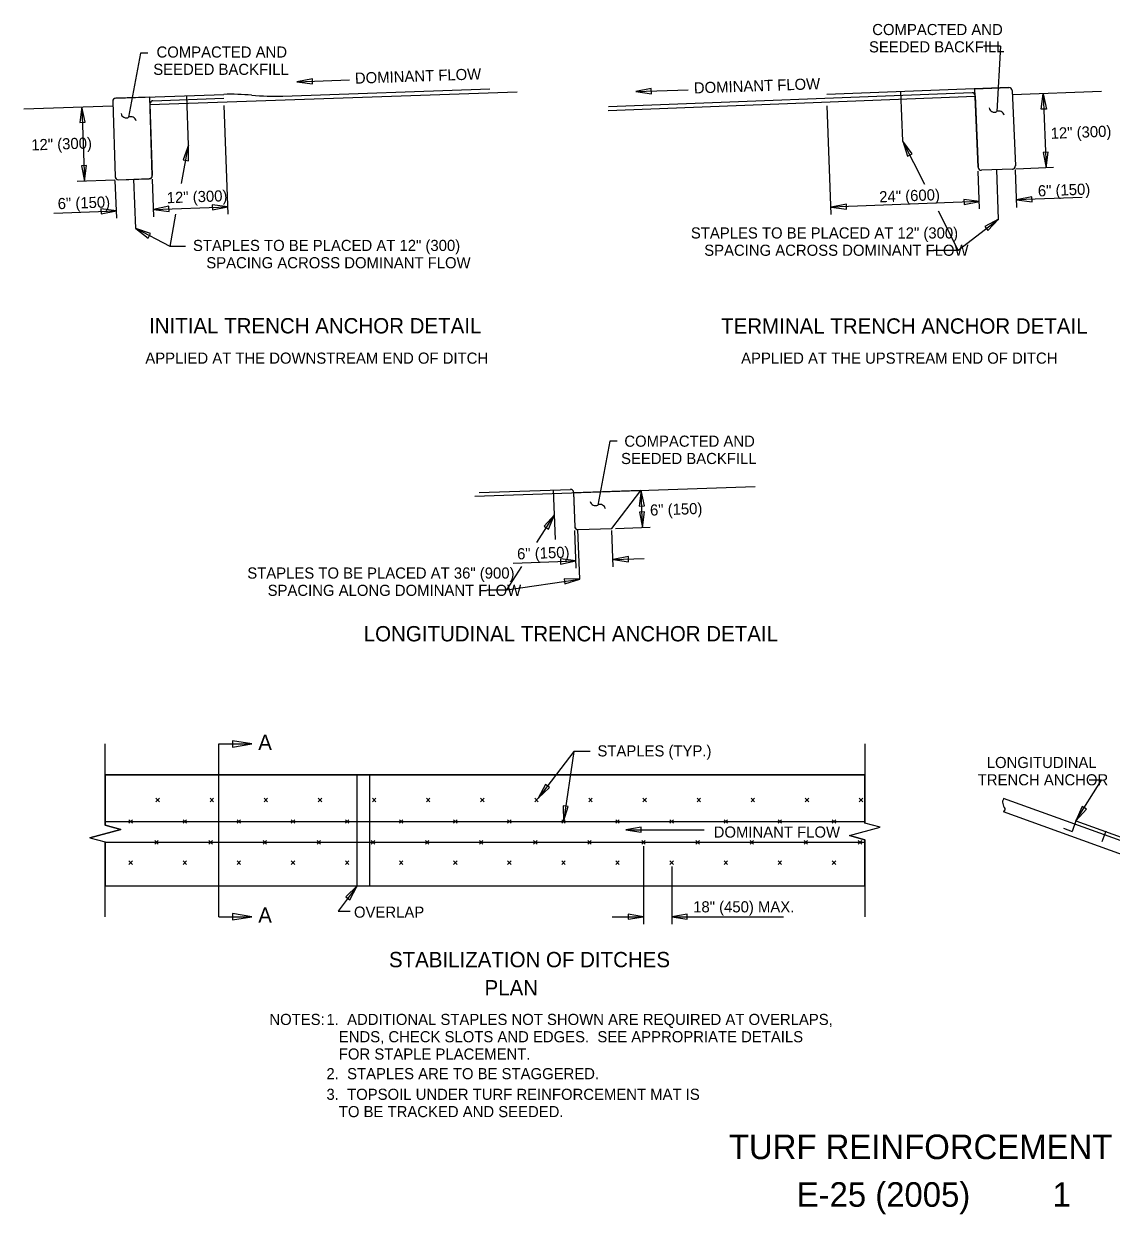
# Model space of a CAD drawing. Extents: x 1.4 to 16.3, y 0.2 to 10.2.
# Drawn here: x 1.45 to 10.25, y 0.55 to 10.19 of the extents above; entities that cross this region are included whole.
import ezdxf

# ---------------------------------------------------------------- set-up
doc = ezdxf.new("R2010")
doc.units = 0
for name, color, linetype in [('SD_P_Dimension Lines', 7, 'Continuous'), ('SD_P_Dimension Text', 7, 'Continuous'), ('SD_P_Frame', 7, 'Continuous'), ('SD_P_Prop Hidden Lines', 7, 'Continuous'), ('SD_P_Prop Object Lines', 7, 'Continuous'), ('SD_P_Shading', 7, 'Continuous'), ('SD_P_Subtitles', 7, 'Continuous'), ('SD_X_Exist Object Lines', 7, 'Continuous')]:
    doc.layers.add(name, color=color, linetype=linetype)

msp = doc.modelspace()

# ---------------------------------------------------------------- linework, layer by layer
at = {"layer": 'SD_P_Dimension Lines'}
for p, q in [((2.395, 9.947), (2.297, 9.429)), ((2.453, 9.947), (2.395, 9.947)), ((9.357, 10.004), (9.217, 10.004)), ((9.357, 10.004), (9.325, 9.475)), ((3.785, 9.741), (3.66, 9.716)), ((3.66, 9.716), (4.085, 9.732)), ((3.787, 9.699), (3.785, 9.741)), ((3.66, 9.716), (3.787, 9.699)), ((6.529, 9.662), (6.403, 9.637)), ((6.403, 9.637), (6.828, 9.652)), ((6.403, 9.637), (6.531, 9.619)), ((6.531, 9.619), (6.529, 9.662)), ((9.686, 9.494), (9.702, 9.619)), ((9.702, 9.619), (9.726, 9.02)), ((9.702, 9.619), (9.728, 9.495)), ((1.92, 9.513), (1.903, 9.387)), ((1.92, 9.513), (1.94, 8.913)), ((1.945, 9.389), (1.92, 9.513)), ((3.103, 8.645), (3.071, 9.523)), ((7.986, 8.641), (7.953, 9.522)), ((9.728, 9.495), (9.686, 9.494)), ((1.903, 9.387), (1.945, 9.389)), ((2.727, 8.893), (2.783, 9.203)), ((2.783, 9.203), (2.74, 9.084)), ((2.781, 9.076), (2.783, 9.203)), ((8.641, 9.133), (8.565, 9.235)), ((8.565, 9.235), (8.603, 9.114)), ((8.744, 8.884), (8.565, 9.235)), ((2.74, 9.084), (2.781, 9.076)), ((8.603, 9.114), (8.641, 9.133)), ((9.742, 9.146), (9.7, 9.144)), ((9.7, 9.144), (9.726, 9.02)), ((9.726, 9.02), (9.742, 9.146)), ((1.957, 9.039), (1.915, 9.037)), ((1.915, 9.037), (1.94, 8.913)), ((1.94, 8.913), (1.957, 9.039)), ((9.187, 8.688), (9.175, 8.994)), ((9.488, 8.7), (9.476, 9.005)), ((9.786, 9.022), (9.481, 9.01)), ((1.881, 8.911), (2.186, 8.922)), ((2.201, 8.612), (2.19, 8.917)), ((2.501, 8.623), (2.49, 8.928)), ((9.61, 8.786), (9.486, 8.76)), ((10.018, 8.781), (9.486, 8.76)), ((9.612, 8.744), (9.61, 8.786)), ((1.693, 8.654), (2.199, 8.672)), ((2.199, 8.672), (2.073, 8.689)), ((2.073, 8.689), (2.075, 8.647)), ((2.075, 8.647), (2.199, 8.672)), ((2.623, 8.709), (2.499, 8.683)), ((2.499, 8.683), (3.101, 8.705)), ((2.499, 8.683), (2.625, 8.667)), ((2.625, 8.667), (2.623, 8.709)), ((3.101, 8.705), (2.975, 8.721)), ((2.975, 8.721), (2.977, 8.679)), ((2.977, 8.679), (3.101, 8.705)), ((9.185, 8.748), (7.984, 8.701)), ((8.108, 8.727), (7.984, 8.701)), ((7.984, 8.701), (8.11, 8.685)), ((8.11, 8.685), (8.108, 8.727)), ((9.014, 8.355), (8.853, 8.67)), ((9.185, 8.748), (9.059, 8.764)), ((9.059, 8.764), (9.061, 8.722)), ((9.061, 8.722), (9.185, 8.748)), ((9.486, 8.76), (9.612, 8.744)), ((2.634, 8.384), (2.681, 8.645)), ((9.014, 8.355), (9.341, 8.604)), ((9.341, 8.604), (9.229, 8.545)), ((9.254, 8.512), (9.341, 8.604)), ((2.634, 8.384), (2.355, 8.528)), ((2.476, 8.489), (2.355, 8.528)), ((2.355, 8.528), (2.456, 8.452)), ((2.456, 8.452), (2.476, 8.489)), ((9.229, 8.545), (9.254, 8.512)), ((2.757, 8.384), (2.634, 8.384)), ((8.812, 8.355), (9.014, 8.355)), ((6.194, 6.809), (6.096, 6.291)), ((6.252, 6.809), (6.194, 6.809)), ((6.448, 6.409), (6.432, 6.283)), ((6.459, 6.11), (6.448, 6.409)), ((6.474, 6.285), (6.448, 6.409)), ((6.432, 6.283), (6.474, 6.285)), ((5.603, 5.988), (5.746, 6.213)), ((5.746, 6.213), (5.661, 6.119)), ((5.697, 6.096), (5.746, 6.213)), ((6.475, 6.236), (6.433, 6.234)), ((6.433, 6.234), (6.459, 6.11)), ((6.459, 6.11), (6.475, 6.236)), ((5.661, 6.119), (5.697, 6.096)), ((5.921, 5.78), (5.909, 6.086)), ((6.221, 5.79), (6.21, 6.086)), ((6.239, 6.102), (6.519, 6.112)), ((5.359, 5.604), (5.48, 5.795)), ((5.41, 5.821), (5.919, 5.84)), ((5.919, 5.84), (5.793, 5.856)), ((5.793, 5.856), (5.795, 5.814)), ((5.795, 5.814), (5.919, 5.84)), ((6.343, 5.875), (6.219, 5.85)), ((6.219, 5.85), (6.471, 5.859)), ((6.219, 5.85), (6.345, 5.833)), ((6.345, 5.833), (6.343, 5.875)), ((5.359, 5.604), (5.95, 5.692)), ((5.95, 5.692), (5.823, 5.694)), ((5.823, 5.694), (5.829, 5.653)), ((5.829, 5.653), (5.95, 5.692)), ((5.197, 5.604), (5.359, 5.604)), ((3.027, 2.96), (3.027, 4.358)), ((3.027, 4.358), (3.295, 4.358)), ((3.295, 4.358), (3.139, 4.384)), ((3.139, 4.384), (3.139, 4.332)), ((3.139, 4.332), (3.295, 4.358)), ((5.902, 4.297), (5.613, 3.918)), ((5.902, 4.297), (5.818, 3.73)), ((6.035, 4.297), (5.902, 4.297)), ((9.967, 3.736), (10.174, 4.066)), ((10.174, 4.066), (10.073, 4.066)), ((5.672, 4.03), (5.613, 3.918)), ((5.613, 3.918), (5.705, 4.005)), ((5.705, 4.005), (5.672, 4.03)), ((5.816, 3.857), (5.818, 3.73)), ((5.857, 3.851), (5.816, 3.857)), ((5.818, 3.73), (5.857, 3.851)), ((10.016, 3.853), (9.967, 3.736)), ((9.967, 3.736), (10.051, 3.831)), ((10.051, 3.831), (10.016, 3.853)), ((6.448, 3.685), (6.323, 3.664)), ((6.323, 3.664), (6.957, 3.664)), ((6.323, 3.664), (6.448, 3.643)), ((6.448, 3.643), (6.448, 3.685)), ((6.466, 3.532), (6.466, 2.9)), ((6.694, 3.367), (6.694, 2.9)), ((4.147, 3.21), (3.995, 3.005)), ((4.147, 3.21), (4.056, 3.122)), ((4.089, 3.097), (4.147, 3.21)), ((4.056, 3.122), (4.089, 3.097)), ((3.995, 3.005), (4.091, 3.005)), ((3.027, 2.96), (3.295, 2.96)), ((3.295, 2.96), (3.139, 2.986)), ((3.139, 2.986), (3.139, 2.934)), ((3.139, 2.934), (3.295, 2.96)), ((6.211, 2.96), (6.466, 2.96)), ((6.466, 2.96), (6.341, 2.981)), ((6.341, 2.981), (6.341, 2.939)), ((6.341, 2.939), (6.466, 2.96)), ((6.819, 2.981), (6.694, 2.96)), ((6.694, 2.96), (7.599, 2.96)), ((6.694, 2.96), (6.819, 2.939)), ((6.819, 2.939), (6.819, 2.981))]:
    msp.add_line(p, q, dxfattribs=at)
for centre, start, end in [((2.2779, 9.4673), 191.15371, 296.47007), ((9.3049, 9.5133), 191.15371, 296.47007), ((9.3431, 9.4367), 11.15371, 116.47007), ((2.3161, 9.3907), 11.15371, 116.47007), ((6.0769, 6.3293), 191.15371, 296.47007), ((6.1151, 6.2527), 11.15371, 116.47007)]:
    msp.add_arc(centre, 0.0428, start, end, dxfattribs=at)
at = {"layer": 'SD_P_Prop Hidden Lines'}
for p, q in [((6.209, 6.101), (6.443, 6.409)), ((4.247, 4.108), (4.247, 3.21))]:
    msp.add_line(p, q, dxfattribs=at)
at = {"layer": 'SD_P_Prop Object Lines'}
for p, q in [((2.47, 9.532), (5.442, 9.635)), ((3.546, 9.6), (5.221, 9.658)), ((9.424, 9.669), (7.949, 9.612)), ((8.565, 9.235), (8.55, 9.635)), ((9.45, 9.645), (9.476, 9.035)), ((10.173, 9.638), (9.452, 9.61)), ((2.169, 9.557), (2.189, 8.947)), ((2.193, 9.583), (3.068, 9.614)), ((2.47, 9.537), (2.489, 8.958)), ((2.494, 9.563), (3.069, 9.583)), ((2.783, 9.203), (2.768, 9.603)), ((9.152, 9.598), (6.18, 9.482)), ((9.126, 9.627), (6.183, 9.514)), ((9.151, 9.603), (9.176, 9.024)), ((1.449, 9.497), (2.17, 9.522)), ((9.452, 9.009), (9.202, 9)), ((9.341, 8.604), (9.327, 9.004)), ((2.215, 8.923), (2.465, 8.932)), ((2.355, 8.528), (2.34, 8.928)), ((5.101, 6.362), (7.369, 6.441)), ((5.136, 6.393), (5.874, 6.418)), ((5.753, 6.013), (5.738, 6.413)), ((5.9, 6.394), (5.909, 6.116)), ((5.935, 6.092), (6.209, 6.101)), ((5.95, 5.692), (5.935, 6.092)), ((2.109, 4.108), (8.257, 4.108)), ((4.147, 3.21), (4.147, 4.108)), ((2.519, 3.918), (2.547, 3.89)), ((2.547, 3.918), (2.519, 3.89)), ((2.957, 3.918), (2.985, 3.89)), ((2.985, 3.918), (2.957, 3.89)), ((3.395, 3.918), (3.423, 3.89)), ((3.423, 3.918), (3.395, 3.89)), ((3.833, 3.918), (3.861, 3.89)), ((3.861, 3.918), (3.833, 3.89)), ((4.271, 3.918), (4.299, 3.89)), ((4.299, 3.918), (4.271, 3.89)), ((4.709, 3.918), (4.737, 3.89)), ((4.737, 3.918), (4.709, 3.89)), ((5.147, 3.918), (5.175, 3.89)), ((5.175, 3.918), (5.147, 3.89)), ((5.585, 3.918), (5.613, 3.89)), ((5.613, 3.918), (5.585, 3.89)), ((6.023, 3.918), (6.051, 3.89)), ((6.051, 3.918), (6.023, 3.89)), ((6.461, 3.918), (6.489, 3.89)), ((6.489, 3.918), (6.461, 3.89)), ((6.899, 3.918), (6.927, 3.89)), ((6.927, 3.918), (6.899, 3.89)), ((7.337, 3.918), (7.365, 3.89)), ((7.365, 3.918), (7.337, 3.89)), ((7.775, 3.918), (7.803, 3.89)), ((7.803, 3.918), (7.775, 3.89)), ((8.213, 3.918), (8.241, 3.89)), ((8.241, 3.918), (8.213, 3.89)), ((11.055, 3.314), (9.379, 3.917)), ((9.384, 3.815), (9.377, 3.811)), ((9.377, 3.811), (11.034, 3.214)), ((2.109, 3.73), (8.257, 3.73)), ((2.3, 3.744), (2.328, 3.716)), ((2.328, 3.744), (2.3, 3.716)), ((2.738, 3.744), (2.766, 3.716)), ((2.766, 3.744), (2.738, 3.716)), ((3.176, 3.744), (3.204, 3.716)), ((3.204, 3.744), (3.176, 3.716)), ((3.614, 3.744), (3.642, 3.716)), ((3.642, 3.744), (3.614, 3.716)), ((4.052, 3.744), (4.08, 3.716)), ((4.08, 3.744), (4.052, 3.716)), ((4.49, 3.744), (4.518, 3.716)), ((4.518, 3.744), (4.49, 3.716)), ((4.928, 3.744), (4.956, 3.716)), ((4.956, 3.744), (4.928, 3.716)), ((5.366, 3.744), (5.394, 3.716)), ((5.394, 3.744), (5.366, 3.716)), ((5.804, 3.744), (5.832, 3.716)), ((5.832, 3.744), (5.804, 3.716)), ((6.242, 3.744), (6.27, 3.716)), ((6.27, 3.744), (6.242, 3.716)), ((6.68, 3.744), (6.708, 3.716)), ((6.708, 3.744), (6.68, 3.716)), ((7.118, 3.744), (7.146, 3.716)), ((7.146, 3.744), (7.118, 3.716)), ((7.556, 3.744), (7.584, 3.716)), ((7.584, 3.744), (7.556, 3.716)), ((7.994, 3.744), (8.022, 3.716)), ((8.022, 3.744), (7.994, 3.716)), ((9.866, 3.676), (9.937, 3.65)), ((9.967, 3.736), (9.937, 3.65)), ((9.967, 3.736), (11.054, 3.344)), ((2.51, 3.576), (2.538, 3.548)), ((2.538, 3.576), (2.51, 3.548)), ((2.948, 3.576), (2.976, 3.548)), ((2.976, 3.576), (2.948, 3.548)), ((3.386, 3.576), (3.414, 3.548)), ((3.414, 3.576), (3.386, 3.548)), ((3.824, 3.576), (3.852, 3.548)), ((3.852, 3.576), (3.824, 3.548)), ((4.262, 3.576), (4.29, 3.548)), ((4.29, 3.576), (4.262, 3.548)), ((4.7, 3.576), (4.728, 3.548)), ((4.728, 3.576), (4.7, 3.548)), ((5.138, 3.576), (5.166, 3.548)), ((5.166, 3.576), (5.138, 3.548)), ((5.576, 3.576), (5.604, 3.548)), ((5.604, 3.576), (5.576, 3.548)), ((6.014, 3.576), (6.042, 3.548)), ((6.042, 3.576), (6.014, 3.548)), ((6.452, 3.576), (6.48, 3.548)), ((6.48, 3.576), (6.452, 3.548)), ((6.89, 3.576), (6.918, 3.548)), ((6.918, 3.576), (6.89, 3.548)), ((7.328, 3.576), (7.356, 3.548)), ((7.356, 3.576), (7.328, 3.548)), ((7.766, 3.576), (7.794, 3.548)), ((7.794, 3.576), (7.766, 3.548)), ((8.204, 3.576), (8.232, 3.548)), ((8.232, 3.576), (8.204, 3.548)), ((10.208, 3.652), (10.177, 3.567)), ((2.109, 3.562), (8.257, 3.562)), ((2.3, 3.411), (2.328, 3.383)), ((2.328, 3.411), (2.3, 3.383)), ((2.738, 3.411), (2.766, 3.383)), ((2.766, 3.411), (2.738, 3.383)), ((3.176, 3.411), (3.204, 3.383)), ((3.204, 3.411), (3.176, 3.383)), ((3.614, 3.411), (3.642, 3.383)), ((3.642, 3.411), (3.614, 3.383)), ((4.052, 3.411), (4.08, 3.383)), ((4.08, 3.411), (4.052, 3.383)), ((4.49, 3.411), (4.518, 3.383)), ((4.518, 3.411), (4.49, 3.383)), ((4.928, 3.411), (4.956, 3.383)), ((4.956, 3.411), (4.928, 3.383)), ((5.366, 3.411), (5.394, 3.383)), ((5.394, 3.411), (5.366, 3.383)), ((5.804, 3.411), (5.832, 3.383)), ((5.832, 3.411), (5.804, 3.383)), ((6.242, 3.411), (6.27, 3.383)), ((6.27, 3.411), (6.242, 3.383)), ((6.68, 3.411), (6.708, 3.383)), ((6.708, 3.411), (6.68, 3.383)), ((7.118, 3.411), (7.146, 3.383)), ((7.146, 3.411), (7.118, 3.383)), ((7.556, 3.411), (7.584, 3.383)), ((7.584, 3.411), (7.556, 3.383)), ((7.994, 3.411), (8.022, 3.383)), ((8.022, 3.411), (7.994, 3.383)), ((2.109, 3.21), (8.257, 3.21))]:
    msp.add_line(p, q, dxfattribs=at)
msp.add_lwpolyline([(9.379, 3.917), (9.378, 3.905), (9.372, 3.896), (9.371, 3.886), (9.375, 3.876), (9.378, 3.866), (9.379, 3.854), (9.385, 3.845), (9.391, 3.835), (9.391, 3.824), (9.384, 3.815)], dxfattribs=at)
for centre, radius, start, end in [((9.425, 9.6442), 0.025, 2.43792, 92.23575), ((2.1942, 9.5582), 0.025, 91.98414, 181.78196), ((2.4952, 9.5382), 0.025, 91.97852, 181.76239), ((3.1308, 7.8414), 1.7737, 84.73068, 92.02906), ((3.4774, 11.5992), 2, 264.73068, 271.97148), ((9.1263, 9.6021), 0.025, 2.45749, 92.24136), ((9.2008, 9.025), 0.025, 182.45403, 272.06176), ((9.4506, 9.034), 0.025, 272.07837, 2.40132), ((2.2137, 8.9479), 0.025, 181.84761, 272.07003), ((2.4636, 8.9569), 0.025, 272.06176, 1.84102), ((5.875, 6.3934), 0.025, 1.84761, 91.9721), ((5.9341, 6.1168), 0.025, 181.87174, 271.92196)]:
    msp.add_arc(centre, radius, start, end, dxfattribs=at)
at = {"layer": 'SD_P_Shading'}
for p, q in [((9.149, 9.659), (9.424, 9.669)), ((9.176, 9.024), (9.149, 9.659)), ((9.45, 9.645), (9.476, 9.035)), ((2.169, 9.557), (2.189, 8.947)), ((2.468, 9.593), (2.193, 9.583)), ((2.489, 8.958), (2.468, 9.593)), ((9.452, 9.009), (9.202, 9)), ((2.215, 8.924), (2.465, 8.933)), ((6.443, 6.409), (5.9, 6.39)), ((5.9, 6.39), (5.909, 6.116)), ((6.209, 6.101), (6.443, 6.409)), ((5.935, 6.092), (6.209, 6.101)), ((11.055, 3.314), (9.379, 3.917)), ((9.384, 3.815), (9.377, 3.811)), ((9.377, 3.811), (11.034, 3.214))]:
    msp.add_line(p, q, dxfattribs=at)
msp.add_lwpolyline([(2.109, 4.108), (2.109, 3.7), (2.234, 3.666), (1.984, 3.599), (2.109, 3.565), (2.109, 3.21), (8.257, 3.21), (8.257, 3.583), (8.134, 3.616), (8.382, 3.684), (8.257, 3.718), (8.257, 4.108)], close=True, dxfattribs=at)
msp.add_lwpolyline([(9.379, 3.917), (9.378, 3.905), (9.372, 3.896), (9.371, 3.886), (9.375, 3.876), (9.378, 3.866), (9.379, 3.854), (9.385, 3.845), (9.391, 3.835), (9.391, 3.824), (9.384, 3.815)], dxfattribs=at)
for centre, radius, start, end in [((9.4252, 9.6441), 0.025, 2.38705, 92.12304), ((2.194, 9.558), 0.025, 92.09685, 181.83284), ((9.2012, 9.025), 0.0252, 182.17234, 271.93301), ((9.4512, 9.034), 0.0249, 272.01753, 2.24645), ((2.2134, 8.9484), 0.0244, 183.25315, 273.48207), ((2.4644, 8.9576), 0.0246, 271.15946, 0.92014), ((5.9338, 6.1168), 0.0248, 181.73749, 272.84373)]:
    msp.add_arc(centre, radius, start, end, dxfattribs=at)
at = {"layer": 'SD_X_Exist Object Lines'}
for p, q in [((2.109, 3.7), (2.109, 4.358)), ((8.257, 4.358), (8.257, 3.718)), ((1.984, 3.599), (2.234, 3.666)), ((2.234, 3.666), (2.109, 3.7)), ((8.134, 3.616), (8.382, 3.684)), ((8.382, 3.684), (8.257, 3.718)), ((1.984, 3.599), (2.109, 3.565)), ((2.109, 2.96), (2.109, 3.565)), ((8.134, 3.616), (8.257, 3.583)), ((8.257, 3.583), (8.257, 2.96))]:
    msp.add_line(p, q, dxfattribs=at)

# ---------------------------------------------------------------- texts
at = {"layer": 'SD_P_Dimension Text'}
for s, height, p in [('COMPACTED AND', 0.09, (8.3176, 10.094)), ('SEEDED BACKFILL', 0.09, (8.2912, 9.954)), ('COMPACTED AND', 0.09, (2.5236, 9.912)), ('SEEDED BACKFILL', 0.09, (2.4972, 9.772)), ('STAPLES TO BE PLACED AT 12" (300)', 0.09, (6.8495, 8.448)), ('STAPLES TO BE PLACED AT 12" (300)', 0.09, (2.8185, 8.347)), ('SPACING ACROSS DOMINANT FLOW', 0.09, (6.9575, 8.308)), ('SPACING ACROSS DOMINANT FLOW', 0.09, (2.9265, 8.207)), ('APPLIED AT THE DOWNSTREAM END OF DITCH', 0.09, (2.433, 7.435)), ('APPLIED AT THE UPSTREAM END OF DITCH', 0.09, (7.256, 7.435)), ('COMPACTED AND', 0.09, (6.3106, 6.763)), ('SEEDED BACKFILL', 0.09, (6.2842, 6.623)), ('STAPLES TO BE PLACED AT 36" (900)', 0.09, (3.2584, 5.696)), ('SPACING ALONG DOMINANT FLOW', 0.09, (3.423, 5.556)), ('A', 0.124, (3.347, 4.309)), ('STAPLES (TYP.)', 0.09, (6.093, 4.257)), ('LONGITUDINAL', 0.09, (9.2447, 4.163)), ('TRENCH ANCHOR', 0.09, (9.1717, 4.023)), ('DOMINANT FLOW', 0.09, (7.034, 3.6)), ('18" (450) MAX.', 0.09, (6.868, 2.995)), ('A', 0.124, (3.347, 2.911)), ('OVERLAP', 0.09, (4.122, 2.952)), ('NOTES:', 0.09, (3.437, 2.084)), ('1.  ADDITIONAL STAPLES NOT SHOWN ARE REQUIRED AT OVERLAPS,', 0.09, (3.899, 2.084)), ('   ENDS, CHECK SLOTS AND EDGES.  SEE APPROPRIATE DETAILS', 0.09, (3.899, 1.944)), ('   FOR STAPLE PLACEMENT.', 0.09, (3.899, 1.804)), ('2.  STAPLES ARE TO BE STAGGERED.', 0.09, (3.899, 1.645)), ('3.  TOPSOIL UNDER TURF REINFORCEMENT MAT IS', 0.09, (3.899, 1.478)), ('   TO BE TRACKED AND SEEDED.', 0.09, (3.899, 1.338))]:
    msp.add_text(s, height=height, dxfattribs=at).set_placement(p)
for s, height, rotation, p in [('DOMINANT FLOW', 0.09, 2, (4.131, 9.7)), ('DOMINANT FLOW', 0.089994, 2, (6.875, 9.621)), ('12" (300)', 0.09, 2.21989, (9.764, 9.254)), ('12" (300)', 0.09, 2, (1.511, 9.16)), ('6" (150)', 0.09, 2.21989, (9.66, 8.788)), ('6" (150)', 0.09, 2, (1.725, 8.685)), ('12" (300)', 0.09, 2, (2.608, 8.733)), ('24" (600)', 0.09, 2.21989, (8.376, 8.74)), ('6" (150)', 0.09, 2, (6.52, 6.205)), ('6" (150)', 0.09, 2, (5.444, 5.851))]:
    msp.add_text(s, height=height, rotation=rotation, dxfattribs=at).set_placement(p)
at = {"layer": 'SD_P_Frame'}
for s, height, p in [('TURF REINFORCEMENT MAT APPLICATIONS', 0.198996, (7.1568, 0.9984)), ('E-25 (2005)', 0.198996, (7.706, 0.6127)), ('1', 0.199, (9.777, 0.6127))]:
    msp.add_text(s, height=height, dxfattribs=at).set_placement(p)
at = {"layer": 'SD_P_Subtitles'}
for s, height, p in [('INITIAL TRENCH ANCHOR DETAIL', 0.124002, (2.463, 7.68)), ('TERMINAL TRENCH ANCHOR DETAIL', 0.124002, (7.094, 7.678)), ('LONGITUDINAL TRENCH ANCHOR DETAIL', 0.124002, (4.201, 5.188)), ('STABILIZATION OF DITCHES', 0.124002, (4.405, 2.551)), ('PLAN', 0.124, (5.179, 2.323))]:
    msp.add_text(s, height=height, dxfattribs=at).set_placement(p)

doc.saveas('drawing.dxf')
